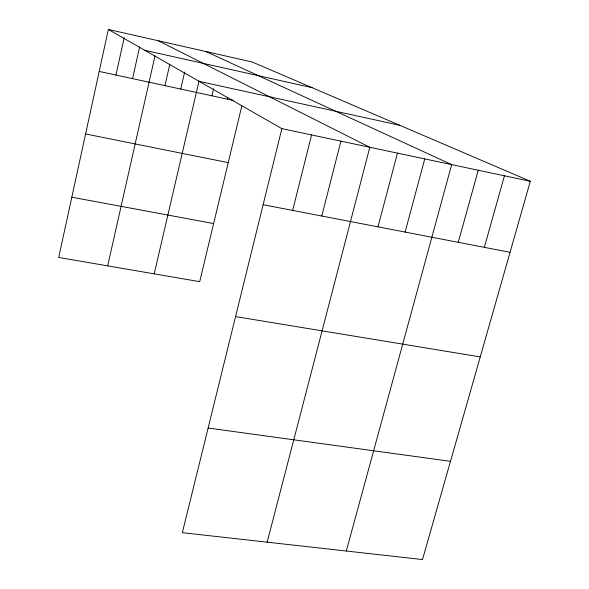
<?xml version="1.0" encoding="UTF-8"?>
<svg xmlns="http://www.w3.org/2000/svg" width="589" height="589" viewBox="0 0 589 589"><rect width="100%" height="100%" fill="white"/><g stroke="black" fill="none" stroke-linecap="round" stroke-linejoin="round"><path stroke-width="0.88" d="M108.339 29.45L281.866 128.638L182.34 532.684L422.504 559.55L530.299 181.279L252.342 62.044L108.339 29.45L58.701 257.459L199.708 281.66L241.821 105.954M115.952 75.053L124.176 37.703M132.569 78.646L139.674 46.774M107.684 265.867L155.025 55.764M164.957 85.648L169.853 64.12M180.727 89.057L184.629 72.086M154.193 273.848L199.067 80.877M211.922 95.801L213.586 88.711M227.347 99.129L227.766 97.369M292.659 210.413L311.596 134.94M321.785 216.023L340.913 141.146M267.163 542.174L369.804 147.272L158.397 40.781M377.991 226.853L397.465 153.133M405.107 232.081L424.75 158.912M346.31 551.024L451.667 164.618L205.892 51.53M458.279 242.322L478.231 170.243M484.342 247.343L504.434 175.802M208.116 428.041L450.497 461.327M235.571 316.595L480.249 356.912M71.821 197.197L213.63 223.57M263.128 204.722L510.059 252.298M85.589 133.953L228.23 162.638M281.866 128.638L530.299 181.279M99.202 71.431L233.303 100.417M199.178 81.37L399.776 125.288M144.85 50.323L312.126 87.687"/></g></svg>
